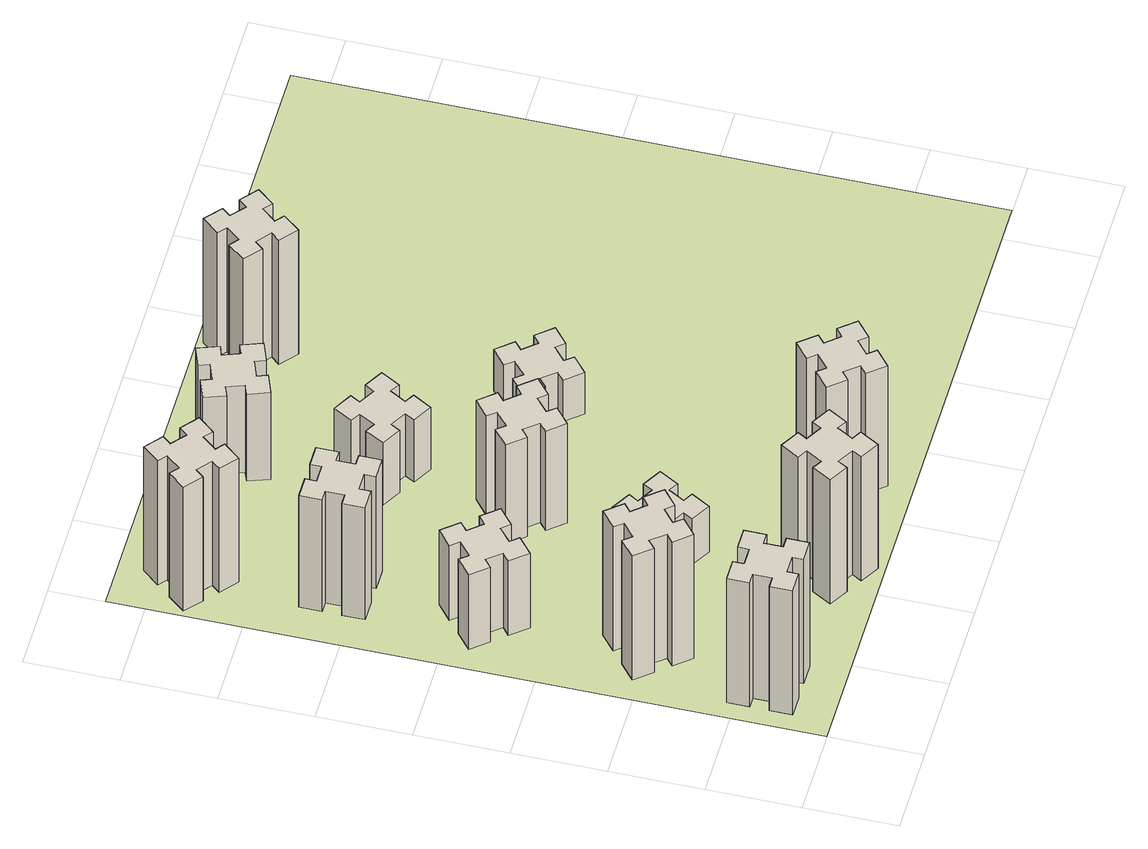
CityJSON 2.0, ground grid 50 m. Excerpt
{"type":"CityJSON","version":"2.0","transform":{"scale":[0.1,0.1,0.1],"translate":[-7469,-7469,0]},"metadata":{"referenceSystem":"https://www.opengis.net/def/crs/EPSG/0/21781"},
"CityObjects":{
"building1":{"type":"Building","attributes":{"class":"1000","function":"1000","usage":"1000","yearOfConstruction":2016,"roofType":"1000","measuredHeight":90,"storeysAboveGround":30,"storeysBelowGround":0},"geometry":[{"type":"Solid","lod":"1","boundaries":[[[[0,1,2,3,4,5,6,7,8,9,10,11,12,13,14,15,16,17,18,19]],[[17,16,20,21]],[[16,15,22,20]],[[15,14,23,22]],[[14,13,24,23]],[[13,12,25,24]],[[12,11,26,25]],[[11,10,27,26]],[[10,9,28,27]],[[9,8,29,28]],[[8,7,30,29]],[[7,6,31,30]],[[6,5,32,31]],[[5,4,33,32]],[[4,3,34,33]],[[3,2,35,34]],[[2,1,36,35]],[[1,0,37,36]],[[0,19,38,37]],[[19,18,39,38]],[[18,17,21,39]],[[24,25,26,27,28,29,30,31,32,33,34,35,36,37,38,39,21,20,22,23]]]]}]},
"building2":{"type":"Building","attributes":{"class":"1000","function":"1000","usage":"1000","yearOfConstruction":2016,"roofType":"1000","measuredHeight":90,"storeysAboveGround":30,"storeysBelowGround":0},"geometry":[{"type":"Solid","lod":"1","boundaries":[[[[40,41,42,43,44,45,46,47,48,49,50,51,52,53,54,55,56,57,58,59]],[[57,56,60,61]],[[56,55,62,60]],[[55,54,63,62]],[[54,53,64,63]],[[53,52,65,64]],[[52,51,66,65]],[[51,50,67,66]],[[50,49,68,67]],[[49,48,69,68]],[[48,47,70,69]],[[47,46,71,70]],[[46,45,72,71]],[[45,44,73,72]],[[44,43,74,73]],[[43,42,75,74]],[[42,41,76,75]],[[41,40,77,76]],[[40,59,78,77]],[[59,58,79,78]],[[58,57,61,79]],[[64,65,66,67,68,69,70,71,72,73,74,75,76,77,78,79,61,60,62,63]]]]}]},
"building3":{"type":"Building","attributes":{"class":"1000","function":"1000","usage":"1000","yearOfConstruction":2016,"roofType":"1000","measuredHeight":54,"storeysAboveGround":30,"storeysBelowGround":0},"geometry":[{"type":"Solid","lod":"1","boundaries":[[[[80,81,82,83,84,85,86,87,88,89,90,91,92,93,94,95,96,97,98,99]],[[97,96,100,101]],[[96,95,102,100]],[[95,94,103,102]],[[94,93,104,103]],[[93,92,105,104]],[[92,91,106,105]],[[91,90,107,106]],[[90,89,108,107]],[[89,88,109,108]],[[88,87,110,109]],[[87,86,111,110]],[[86,85,112,111]],[[85,84,113,112]],[[84,83,114,113]],[[83,82,115,114]],[[82,81,116,115]],[[81,80,117,116]],[[80,99,118,117]],[[99,98,119,118]],[[98,97,101,119]],[[104,105,106,107,108,109,110,111,112,113,114,115,116,117,118,119,101,100,102,103]]]]}]},
"building4":{"type":"Building","attributes":{"class":"1000","function":"1000","usage":"1000","yearOfConstruction":2016,"roofType":"1000","measuredHeight":81,"storeysAboveGround":30,"storeysBelowGround":0},"geometry":[{"type":"Solid","lod":"1","boundaries":[[[[120,121,122,123,124,125,126,127,128,129,130,131,132,133,134,135,136,137,138,139]],[[137,136,140,141]],[[136,135,142,140]],[[135,134,143,142]],[[134,133,144,143]],[[133,132,145,144]],[[132,131,146,145]],[[131,130,147,146]],[[130,129,148,147]],[[129,128,149,148]],[[128,127,150,149]],[[127,126,151,150]],[[126,125,152,151]],[[125,124,153,152]],[[124,123,154,153]],[[123,122,155,154]],[[122,121,156,155]],[[121,120,157,156]],[[120,139,158,157]],[[139,138,159,158]],[[138,137,141,159]],[[144,145,146,147,148,149,150,151,152,153,154,155,156,157,158,159,141,140,142,143]]]]}]},
"building5":{"type":"Building","attributes":{"class":"1000","function":"1000","usage":"1000","yearOfConstruction":2016,"roofType":"1000","measuredHeight":90,"storeysAboveGround":30,"storeysBelowGround":0},"geometry":[{"type":"Solid","lod":"1","boundaries":[[[[160,161,162,163,164,165,166,167,168,169,170,171,172,173,174,175,176,177,178,179]],[[177,176,180,181]],[[176,175,182,180]],[[175,174,183,182]],[[174,173,184,183]],[[173,172,185,184]],[[172,171,186,185]],[[171,170,187,186]],[[170,169,188,187]],[[169,168,189,188]],[[168,167,190,189]],[[167,166,191,190]],[[166,165,192,191]],[[165,164,193,192]],[[164,163,194,193]],[[163,162,195,194]],[[162,161,196,195]],[[161,160,197,196]],[[160,179,198,197]],[[179,178,199,198]],[[178,177,181,199]],[[184,185,186,187,188,189,190,191,192,193,194,195,196,197,198,199,181,180,182,183]]]]}]},
"building6":{"type":"Building","attributes":{"class":"1000","function":"1000","usage":"1000","yearOfConstruction":2016,"roofType":"1000","measuredHeight":90,"storeysAboveGround":30,"storeysBelowGround":0},"geometry":[{"type":"Solid","lod":"1","boundaries":[[[[200,201,202,203,204,205,206,207,208,209,210,211,212,213,214,215,216,217,218,219]],[[217,216,220,221]],[[216,215,222,220]],[[215,214,223,222]],[[214,213,224,223]],[[213,212,225,224]],[[212,211,226,225]],[[211,210,227,226]],[[210,209,228,227]],[[209,208,229,228]],[[208,207,230,229]],[[207,206,231,230]],[[206,205,232,231]],[[205,204,233,232]],[[204,203,234,233]],[[203,202,235,234]],[[202,201,236,235]],[[201,200,237,236]],[[200,219,238,237]],[[219,218,239,238]],[[218,217,221,239]],[[224,225,226,227,228,229,230,231,232,233,234,235,236,237,238,239,221,220,222,223]]]]}]},
"building7":{"type":"Building","attributes":{"class":"1000","function":"1000","usage":"1000","yearOfConstruction":2016,"roofType":"1000","measuredHeight":33,"storeysAboveGround":30,"storeysBelowGround":0},"geometry":[{"type":"Solid","lod":"1","boundaries":[[[[240,241,242,243,244,245,246,247,248,249,250,251,252,253,254,255,256,257,258,259]],[[257,256,260,261]],[[256,255,262,260]],[[255,254,263,262]],[[254,253,264,263]],[[253,252,265,264]],[[252,251,266,265]],[[251,250,267,266]],[[250,249,268,267]],[[249,248,269,268]],[[248,247,270,269]],[[247,246,271,270]],[[246,245,272,271]],[[245,244,273,272]],[[244,243,274,273]],[[243,242,275,274]],[[242,241,276,275]],[[241,240,277,276]],[[240,259,278,277]],[[259,258,279,278]],[[258,257,261,279]],[[264,265,266,267,268,269,270,271,272,273,274,275,276,277,278,279,261,260,262,263]]]]}]},
"building8":{"type":"Building","attributes":{"class":"1000","function":"1000","usage":"1000","yearOfConstruction":2016,"roofType":"1000","measuredHeight":72,"storeysAboveGround":30,"storeysBelowGround":0},"geometry":[{"type":"Solid","lod":"1","boundaries":[[[[280,281,282,283,284,285,286,287,288,289,290,291,292,293,294,295,296,297,298,299]],[[297,296,300,301]],[[296,295,302,300]],[[295,294,303,302]],[[294,293,304,303]],[[293,292,305,304]],[[292,291,306,305]],[[291,290,307,306]],[[290,289,308,307]],[[289,288,309,308]],[[288,287,310,309]],[[287,286,311,310]],[[286,285,312,311]],[[285,284,313,312]],[[284,283,314,313]],[[283,282,315,314]],[[282,281,316,315]],[[281,280,317,316]],[[280,299,318,317]],[[299,298,319,318]],[[298,297,301,319]],[[304,305,306,307,308,309,310,311,312,313,314,315,316,317,318,319,301,300,302,303]]]]}]},
"building9":{"type":"Building","attributes":{"class":"1000","function":"1000","usage":"1000","yearOfConstruction":2016,"roofType":"1000","measuredHeight":87,"storeysAboveGround":30,"storeysBelowGround":0},"geometry":[{"type":"Solid","lod":"1","boundaries":[[[[320,321,322,323,324,325,326,327,328,329,330,331,332,333,334,335,336,337,338,339]],[[337,336,340,341]],[[336,335,342,340]],[[335,334,343,342]],[[334,333,344,343]],[[333,332,345,344]],[[332,331,346,345]],[[331,330,347,346]],[[330,329,348,347]],[[329,328,349,348]],[[328,327,350,349]],[[327,326,351,350]],[[326,325,352,351]],[[325,324,353,352]],[[324,323,354,353]],[[323,322,355,354]],[[322,321,356,355]],[[321,320,357,356]],[[320,339,358,357]],[[339,338,359,358]],[[338,337,341,359]],[[344,345,346,347,348,349,350,351,352,353,354,355,356,357,358,359,341,340,342,343]]]]}]},
"building10":{"type":"Building","attributes":{"class":"1000","function":"1000","usage":"1000","yearOfConstruction":2016,"roofType":"1000","measuredHeight":45,"storeysAboveGround":30,"storeysBelowGround":0},"geometry":[{"type":"Solid","lod":"1","boundaries":[[[[360,361,362,363,364,365,366,367,368,369,370,371,372,373,374,375,376,377,378,379]],[[377,376,380,381]],[[376,375,382,380]],[[375,374,383,382]],[[374,373,384,383]],[[373,372,385,384]],[[372,371,386,385]],[[371,370,387,386]],[[370,369,388,387]],[[369,368,389,388]],[[368,367,390,389]],[[367,366,391,390]],[[366,365,392,391]],[[365,364,393,392]],[[364,363,394,393]],[[363,362,395,394]],[[362,361,396,395]],[[361,360,397,396]],[[360,379,398,397]],[[379,378,399,398]],[[378,377,381,399]],[[384,385,386,387,388,389,390,391,392,393,394,395,396,397,398,399,381,380,382,383]]]]}]},
"building11":{"type":"Building","attributes":{"class":"1000","function":"1000","usage":"1000","yearOfConstruction":2016,"roofType":"1000","measuredHeight":63,"storeysAboveGround":30,"storeysBelowGround":0},"geometry":[{"type":"Solid","lod":"1","boundaries":[[[[400,401,402,403,404,405,406,407,408,409,410,411,412,413,414,415,416,417,418,419]],[[417,416,420,421]],[[416,415,422,420]],[[415,414,423,422]],[[414,413,424,423]],[[413,412,425,424]],[[412,411,426,425]],[[411,410,427,426]],[[410,409,428,427]],[[409,408,429,428]],[[408,407,430,429]],[[407,406,431,430]],[[406,405,432,431]],[[405,404,433,432]],[[404,403,434,433]],[[403,402,435,434]],[[402,401,436,435]],[[401,400,437,436]],[[400,419,438,437]],[[419,418,439,438]],[[418,417,421,439]],[[424,425,426,427,428,429,430,431,432,433,434,435,436,437,438,439,421,420,422,423]]]]}]},
"building12":{"type":"Building","attributes":{"class":"1000","function":"1000","usage":"1000","yearOfConstruction":2016,"roofType":"1000","measuredHeight":30,"storeysAboveGround":30,"storeysBelowGround":0},"geometry":[{"type":"Solid","lod":"1","boundaries":[[[[440,441,442,443,444,445,446,447,448,449,450,451,452,453,454,455,456,457,458,459]],[[457,456,460,461]],[[456,455,462,460]],[[455,454,463,462]],[[454,453,464,463]],[[453,452,465,464]],[[452,451,466,465]],[[451,450,467,466]],[[450,449,468,467]],[[449,448,469,468]],[[448,447,470,469]],[[447,446,471,470]],[[446,445,472,471]],[[445,444,473,472]],[[444,443,474,473]],[[443,442,475,474]],[[442,441,476,475]],[[441,440,477,476]],[[440,459,478,477]],[[459,458,479,478]],[[458,457,461,479]],[[464,465,466,467,468,469,470,471,472,473,474,475,476,477,478,479,461,460,462,463]]]]}]},
"building13":{"type":"Building","attributes":{"class":"1000","function":"1000","usage":"1000","yearOfConstruction":2016,"roofType":"1000","measuredHeight":90,"storeysAboveGround":30,"storeysBelowGround":0},"geometry":[{"type":"Solid","lod":"1","boundaries":[[[[480,481,482,483,484,485,486,487,488,489,490,491,492,493,494,495,496,497,498,499]],[[497,496,500,501]],[[496,495,502,500]],[[495,494,503,502]],[[494,493,504,503]],[[493,492,505,504]],[[492,491,506,505]],[[491,490,507,506]],[[490,489,508,507]],[[489,488,509,508]],[[488,487,510,509]],[[487,486,511,510]],[[486,485,512,511]],[[485,484,513,512]],[[484,483,514,513]],[[483,482,515,514]],[[482,481,516,515]],[[481,480,517,516]],[[480,499,518,517]],[[499,498,519,518]],[[498,497,501,519]],[[504,505,506,507,508,509,510,511,512,513,514,515,516,517,518,519,501,500,502,503]]]]}]},
"landuse1":{"type":"LandUse","attributes":{"name":"plot1","function":"1010"},"geometry":[{"type":"MultiSurface","lod":"1","boundaries":[[[520,521,522,523]]]}]}
},
"vertices":[
[165,425,0],[165,325,0],[105,325,0],[105,205,0],[225,205,0],[225,265,0],[325,265,0],[325,205,0],[445,205,0],[445,325,0],[385,325,0],[385,425,0],[445,425,0],[445,545,0],[325,545,0],[325,485,0],[225,485,0],[225,545,0],[105,545,0],[105,425,0],[225,485,900],[225,545,900],[325,485,900],[325,545,900],[445,545,900],[445,425,900],[385,425,900],[385,325,900],[445,325,900],[445,205,900],[325,205,900],[325,265,900],[225,265,900],[225,205,900],[105,205,900],[105,325,900],[165,325,900],[165,425,900],[105,425,900],[105,545,900],
[492,1048,0],[427,1124,0],[473,1163,0],[396,1255,0],[304,1178,0],[343,1132,0],[266,1067,0],[228,1113,0],[136,1036,0],[213,944,0],[259,983,0],[323,906,0],[277,868,0],[354,776,0],[446,853,0],[408,899,0],[484,963,0],[523,917,0],[615,994,0],[538,1086,0],[484,963,900],[523,917,900],[408,899,900],[446,853,900],[354,776,900],[277,868,900],[323,906,900],[259,983,900],[213,944,900],[136,1036,900],[228,1113,900],[266,1067,900],[343,1132,900],[304,1178,900],[396,1255,900],[473,1163,900],[427,1124,900],[492,1048,900],[538,1086,900],[615,994,900],
[492,1888,0],[427,1964,0],[473,2003,0],[396,2095,0],[304,2018,0],[343,1972,0],[266,1907,0],[228,1953,0],[136,1876,0],[213,1784,0],[259,1823,0],[323,1746,0],[277,1708,0],[354,1616,0],[446,1693,0],[408,1739,0],[484,1803,0],[523,1757,0],[615,1834,0],[538,1926,0],[484,1803,540],[523,1757,540],[408,1739,540],[446,1693,540],[354,1616,540],[277,1708,540],[323,1746,540],[259,1823,540],[213,1784,540],[136,1876,540],[228,1953,540],[266,1907,540],[343,1972,540],[304,2018,540],[396,2095,540],[473,2003,540],[427,1964,540],[492,1888,540],[538,1926,540],[615,1834,540],
[485,2545,0],[485,2645,0],[545,2645,0],[545,2765,0],[425,2765,0],[425,2705,0],[325,2705,0],[325,2765,0],[205,2765,0],[205,2645,0],[265,2645,0],[265,2545,0],[205,2545,0],[205,2425,0],[325,2425,0],[325,2485,0],[425,2485,0],[425,2425,0],[545,2425,0],[545,2545,0],[425,2485,810],[425,2425,810],[325,2485,810],[325,2425,810],[205,2425,810],[205,2545,810],[265,2545,810],[265,2645,810],[205,2645,810],[205,2765,810],[325,2765,810],[325,2705,810],[425,2705,810],[425,2765,810],[545,2765,810],[545,2645,810],[485,2645,810],[485,2545,810],[545,2545,810],[545,2425,810],
[1214,346,0],[1127,396,0],[1157,448,0],[1053,508,0],[993,404,0],[1045,374,0],[995,287,0],[943,317,0],[883,213,0],[987,153,0],[1017,205,0],[1104,155,0],[1074,103,0],[1178,43,0],[1238,147,0],[1186,177,0],[1236,264,0],[1288,234,0],[1348,338,0],[1244,398,0],[1236,264,900],[1288,234,900],[1186,177,900],[1238,147,900],[1178,43,900],[1074,103,900],[1104,155,900],[1017,205,900],[987,153,900],[883,213,900],[943,317,900],[995,287,900],[1045,374,900],[993,404,900],[1053,508,900],[1157,448,900],[1127,396,900],[1214,346,900],[1244,398,900],[1348,338,900],
[384,3387,0],[308,3452,0],[346,3498,0],[254,3575,0],[177,3483,0],[223,3444,0],[159,3368,0],[113,3406,0],[36,3314,0],[128,3237,0],[166,3283,0],[243,3219,0],[204,3173,0],[296,3096,0],[373,3188,0],[327,3226,0],[392,3303,0],[438,3264,0],[515,3356,0],[423,3433,0],[392,3303,900],[438,3264,900],[327,3226,900],[373,3188,900],[296,3096,900],[204,3173,900],[243,3219,900],[166,3283,900],[128,3237,900],[36,3314,900],[113,3406,900],[159,3368,900],[223,3444,900],[177,3483,900],[254,3575,900],[346,3498,900],[308,3452,900],[384,3387,900],[423,3433,900],[515,3356,900],
[1086,1017,0],[1136,1104,0],[1188,1074,0],[1248,1178,0],[1144,1238,0],[1114,1186,0],[1027,1236,0],[1057,1288,0],[953,1348,0],[893,1244,0],[945,1214,0],[895,1127,0],[843,1157,0],[783,1053,0],[887,993,0],[917,1045,0],[1004,995,0],[974,943,0],[1078,883,0],[1138,987,0],[1004,995,330],[974,943,330],[917,1045,330],[887,993,330],[783,1053,330],[843,1157,330],[895,1127,330],[945,1214,330],[893,1244,330],[953,1348,330],[1057,1288,330],[1027,1236,330],[1114,1186,330],[1144,1238,330],[1248,1178,330],[1188,1074,330],[1136,1104,330],[1086,1017,330],[1138,987,330],[1078,883,330],
[1083,1972,0],[1006,1907,0],[968,1953,0],[876,1876,0],[953,1784,0],[999,1823,0],[1063,1746,0],[1017,1708,0],[1094,1616,0],[1186,1693,0],[1148,1739,0],[1224,1803,0],[1263,1757,0],[1355,1834,0],[1278,1926,0],[1232,1888,0],[1167,1964,0],[1213,2003,0],[1136,2095,0],[1044,2018,0],[1167,1964,720],[1213,2003,720],[1232,1888,720],[1278,1926,720],[1355,1834,720],[1263,1757,720],[1224,1803,720],[1148,1739,720],[1186,1693,720],[1094,1616,720],[1017,1708,720],[1063,1746,720],[999,1823,720],[953,1784,720],[876,1876,720],[968,1953,720],[1006,1907,720],[1083,1972,720],[1044,2018,720],[1136,2095,720],
[1639,343,0],[1703,266,0],[1657,228,0],[1734,136,0],[1826,213,0],[1788,259,0],[1864,323,0],[1903,277,0],[1995,354,0],[1918,446,0],[1872,408,0],[1807,484,0],[1853,523,0],[1776,615,0],[1684,538,0],[1723,492,0],[1646,427,0],[1608,473,0],[1516,396,0],[1593,304,0],[1646,427,870],[1608,473,870],[1723,492,870],[1684,538,870],[1776,615,870],[1853,523,870],[1807,484,870],[1872,408,870],[1918,446,870],[1995,354,870],[1903,277,870],[1864,323,870],[1788,259,870],[1826,213,870],[1734,136,870],[1657,228,870],[1703,266,870],[1639,343,870],[1593,304,870],[1516,396,870],
[1117,2525,0],[1204,2475,0],[1174,2423,0],[1278,2363,0],[1338,2467,0],[1286,2497,0],[1336,2584,0],[1388,2554,0],[1448,2658,0],[1344,2718,0],[1314,2666,0],[1227,2716,0],[1257,2768,0],[1153,2828,0],[1093,2724,0],[1145,2694,0],[1095,2607,0],[1043,2637,0],[983,2533,0],[1087,2473,0],[1095,2607,450],[1043,2637,450],[1145,2694,450],[1093,2724,450],[1153,2828,450],[1257,2768,450],[1227,2716,450],[1314,2666,450],[1344,2718,450],[1448,2658,450],[1388,2554,450],[1336,2584,450],[1286,2497,450],[1338,2467,450],[1278,2363,450],[1174,2423,450],[1204,2475,450],[1117,2525,450],[1087,2473,450],[983,2533,450],
[1125,3456,0],[1031,3422,0],[1010,3478,0],[897,3437,0],[939,3324,0],[995,3345,0],[1029,3251,0],[973,3230,0],[1014,3117,0],[1127,3159,0],[1106,3215,0],[1200,3249,0],[1220,3193,0],[1333,3234,0],[1292,3347,0],[1236,3326,0],[1202,3420,0],[1258,3440,0],[1217,3553,0],[1104,3512,0],[1202,3420,630],[1258,3440,630],[1236,3326,630],[1292,3347,630],[1333,3234,630],[1220,3193,630],[1200,3249,630],[1106,3215,630],[1127,3159,630],[1014,3117,630],[973,3230,630],[1029,3251,630],[995,3345,630],[939,3324,630],[897,3437,630],[1010,3478,630],[1031,3422,630],[1125,3456,630],[1104,3512,630],[1217,3553,630],
[1972,1988,0],[1907,2064,0],[1953,2103,0],[1876,2195,0],[1784,2118,0],[1823,2072,0],[1746,2007,0],[1708,2053,0],[1616,1976,0],[1693,1884,0],[1739,1923,0],[1803,1846,0],[1757,1808,0],[1834,1716,0],[1926,1793,0],[1888,1839,0],[1964,1903,0],[2003,1857,0],[2095,1934,0],[2018,2026,0],[1964,1903,300],[2003,1857,300],[1888,1839,300],[1926,1793,300],[1834,1716,300],[1757,1808,300],[1803,1846,300],[1739,1923,300],[1693,1884,300],[1616,1976,300],[1708,2053,300],[1746,2007,300],[1823,2072,300],[1784,2118,300],[1876,2195,300],[1953,2103,300],[1907,2064,300],[1972,1988,300],[2018,2026,300],[2095,1934,300],
[1746,3383,0],[1823,3319,0],[1784,3273,0],[1876,3196,0],[1953,3288,0],[1907,3326,0],[1972,3403,0],[2018,3364,0],[2095,3456,0],[2003,3533,0],[1964,3487,0],[1888,3552,0],[1926,3598,0],[1834,3675,0],[1757,3583,0],[1803,3544,0],[1739,3468,0],[1693,3506,0],[1616,3414,0],[1708,3337,0],[1739,3468,900],[1693,3506,900],[1803,3544,900],[1757,3583,900],[1834,3675,900],[1926,3598,900],[1888,3552,900],[1964,3487,900],[2003,3533,900],[2095,3456,900],[2018,3364,900],[1972,3403,900],[1907,3326,900],[1953,3288,900],[1876,3196,900],[1784,3273,900],[1823,3319,900],[1746,3383,900],[1708,3337,900],[1616,3414,900],
[5,3705,0],[3705,3705,0],[3705,5,0],[5,5,0]
]}
